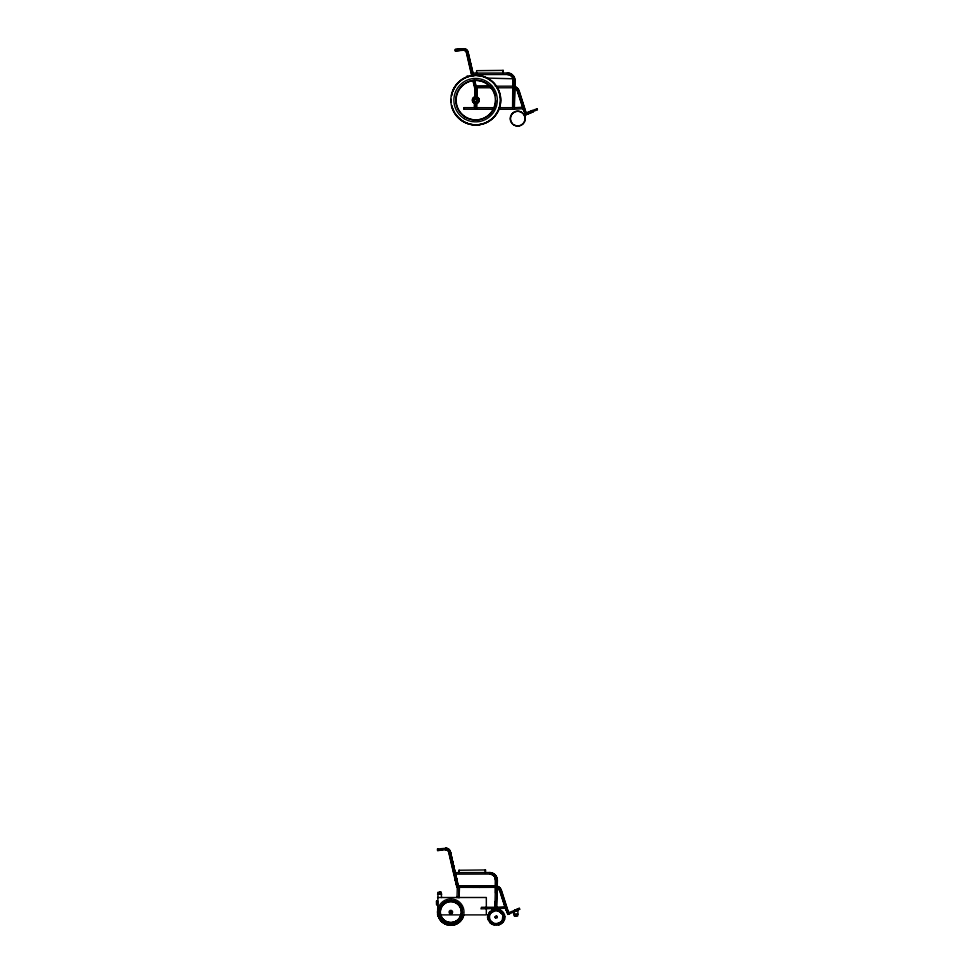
<?xml version="1.0" encoding="UTF-8"?>
<svg xmlns="http://www.w3.org/2000/svg" width="974" height="974" viewBox="0 0 974 974"><rect width="100%" height="100%" fill="white"/><g stroke="black" fill="none" stroke-linecap="round" stroke-linejoin="round"><path stroke-width="1.46" d="M467.398 76.52L467.398 76.264M439.542 894.229L439.566 892.245M466.144 122.882L466.144 123.357M516.037 914.136L516.013 916.12M464.208 109.222L464.257 107.664M474.752 96.962L474.995 87.77L473.181 80.525M474.594 103.281L474.484 107.676L474.582 103.281L475.543 103.451M475.008 87.77L474.788 96.341L476.87 96.389M474.728 107.676L474.825 104.742M475.032 96.962L475.056 95.769M475.093 94.356L475.275 87.77M476.542 73.038L476.615 70.688L503.302 70.384L503.229 72.94M476.335 109.246L476.493 103.317M476.919 87.77L476.566 96.986M476.59 109.246L476.81 103.317M477.187 87.77L476.834 96.986M457.013 897.565L457.293 887.326M458.827 872.607L458.9 870.245L485.588 869.952L485.502 872.497M459.083 872.607L459.156 870.245M458.827 897.614L458.876 895.958M459.192 887.338L458.839 897.492M459.095 897.614L459.144 895.958M459.46 887.338L459.119 897.492M475.227 885.841L475.19 887.363L471.988 885.829M502.961 72.989L503.047 70.384M485.235 872.558L485.32 869.952M512.592 107.676L512.835 78.212M513.054 100.541L513.103 78.212M514.382 107.724L514.917 88.22A5.357 5.345 0 0 1 517.596 91.008L522.381 105.764M494.877 907.244L495.608 880.326A6.1 6.1 0 0 0 489.678 874.068M495.133 907.244L495.291 901.522M495.523 892.951L495.389 877.781M505.956 910.179L499.601 890.565A5.357 5.345 0 0 0 496.935 887.789L496.399 907.281L505.116 906.77L500.466 892.379M496.667 907.281L497.19 887.789A5.357 5.345 0 0 1 499.285 889.53M513.042 87.77L513.152 86.248M513.408 86.248L513.31 87.77L497.093 87.806L496.143 86.284M495.328 887.326L495.413 885.804M487.828 915.158L487.584 917.35L487.84 915.219M489.52 915.536L489.593 918.993M495.133 916.802L495.133 917.435M495.754 916.802L495.742 917.411M497.227 916.485L497.251 917.642M504.666 919.03L504.897 916.838M498.907 109.283L499.479 107.712M437.545 897.529L486.33 897.492L486.33 914.89L437.582 914.89L438.008 892.245L441.173 892.245L441.539 897.529M517.632 915.134L518.034 910.836L514.041 910.836L514.406 916.12L517.632 916.12L517.571 915.134L514.406 915.134L514.053 914.136L518.034 914.136M487.828 915.219L491.712 910.093M489.581 913.636C483.542 931.668 515.295 922.634 499.845 910.763M489.496 915.609L490.166 913.941M495.121 916.875L496.216 915.974L497.385 917.094M495.839 917.52L496.813 917.179M502.316 920.247L502.901 915.195L499.552 911.311M492.552 109.283L493.282 107.712M492.82 109.283L493.562 107.712M488.631 913.235L489.959 911.433M489.557 913.709L494.098 910.191L499.881 910.763M490.141 914.014L491.225 912.565M495.449 917.849L497.264 917.581M501.257 921.623L502.341 920.174M502.499 922.682L504.642 918.969C503.595 923.474 498.578 926.079 494.208 925.008M451.437 912.748L450.852 911.226M492.637 911.481L491.2 912.638L496.07 910.52M501.281 921.55L498.201 923.401M451.449 912.748L450.061 912.528L450.865 911.226M525.704 114.859L532.851 111.949L531.999 110.586L537.027 108.808L537.417 109.709L532.754 111.73M519.312 908.365L514.382 910.386L519.312 908.365L519.702 909.278L514.917 911.299M491.712 910.166C496.886 906.77 504.812 910.605 504.897 916.911M499.881 922.634C496.253 924.886 490.811 923.096 489.605 918.92M498.688 924.898L500.746 924.034M525.327 113.471L532.267 110.586L526.277 113.069M525.315 113.775L523.951 110.549L525.583 114.859L532.851 111.949M507.612 913.028L514.649 910.386M515.136 911.518L507.856 914.416L506.237 910.118L508.014 914.416M476.396 103.39L477.467 103.049A3.299 3.299 0 0 0 478.295 97.875A3.299 3.299 0 0 0 473.084 98.423A3.299 3.299 0 0 0 474.959 103.305A3.299 3.299 0 0 1 474.216 102.964M441.672 850.144L437.557 850.485L437.436 849.011L445.922 848.269A4.213 4.213 0 0 1 450.414 851.86L455.138 872.619L450.426 851.86L448.697 852.262A3.275 3.275 0 0 0 445.788 849.742L445.642 848.269A4.213 4.213 0 0 1 450.171 851.86L456.855 880.484L450.049 851.288L454.882 872.619L489.983 872.546A7.622 7.622 0 0 1 497.397 880.362L497.227 886.157A6.879 6.879 0 0 1 501.452 890.467L508.562 912.638M526.13 113.069L519.191 90.972M507.43 72.977A7.622 7.622 0 0 1 514.844 80.805L514.686 86.601A6.879 6.879 0 0 1 518.911 90.899L525.156 110.281L523.659 110.61L517.316 91.008A5.357 5.345 0 0 0 514.649 88.22L514.114 107.724L522.843 107.213M505.944 910.179L507.43 909.911L509.134 914.002M463.636 48.712L455.418 49.443L455.564 50.94M472.865 73.05L467.885 52.292A4.213 4.213 0 0 0 463.381 48.712L455.15 49.443L455.296 50.916L463.758 50.21A3.275 3.275 0 0 1 466.68 52.693L471.988 75.692M437.57 850.509L446.043 849.778A3.275 3.275 0 0 1 448.527 851.227M455.284 50.916L459.399 50.575M514.077 109.246L523.318 108.698L523.939 110.61M490.786 86.211L475.848 86.248L474.435 80.367M495.267 86.199L513.992 86.162M512.872 107.676L499.199 107.712L498.639 109.283L514.357 109.246M450.049 851.288L456.855 880.484L455.248 874.153L489.934 874.068A6.1 6.1 0 0 1 495.863 880.326M474.679 885.853L496.521 885.804L458.133 885.804L456.709 879.936M495.596 887.326L479.378 887.375L478.417 885.841M495.145 907.244L481.485 907.281L480.925 908.852L505.603 908.267L506.212 910.179M537.027 108.808L537.295 109.709M437.947 893.231L441.173 893.231L441.539 894.229L437.545 894.229M436.583 900.962L437.667 900.926L437.667 904.736L436.583 904.773L436.583 900.962L436.669 904.736M519.702 909.278L519.032 908.365M514.552 910.142L514.856 911.518M491.882 86.272L476.103 86.321L474.825 80.927L472.987 80.879M494.208 107.712L463.989 107.664L463.941 109.222L493.489 109.283M478.697 885.841L458.389 885.89L456.989 879.936M479.646 887.375L456.916 887.326L455.187 880.082M486.866 78.078L513.298 78.784M457.123 880.484L455.515 874.153L457.123 880.484L455.552 880.447L457.183 887.326L455.455 880.082M496.046 910.593L499.552 911.311M496.204 916.035L497.032 916.339M498.262 909.18L500.392 909.935M497.994 910.166L499.881 910.824M497.836 910.775L502.134 913.709M492.089 924.253L494.244 925.069M490.92 87.794L489.715 86.272L491.858 87.295M495.681 918.08L495.145 917.374M491.48 921.806L492.954 922.804M490.993 922.268L492.649 923.425M490.263 922.999L492.138 924.302M450.645 853.954L448.697 852.262L455.284 880.447M490.044 86.272L491.395 87.794L474.642 87.77L472.901 80.525M489.764 86.272L491.115 87.794M472.037 885.829L473.388 887.363M490.348 920.479L491.493 921.806M490.312 923.048L487.925 919.395M489.447 86.272L490.653 87.794M471.733 885.829L472.938 887.363M532.121 110.586L532.729 111.949M514.528 910.386L515.039 911.299M525.023 110.342L526.849 114.433M500.015 890.93L499.857 890.565A5.357 5.345 0 0 0 499.504 889.871M514.114 914.136L514.455 915.134M495.109 877.781L495.596 880.326M496.971 886.157A6.879 6.879 0 0 1 501.196 890.467L507.442 909.85M519.203 90.972L519.166 90.899A6.879 6.879 0 0 0 514.942 86.601L515.112 80.805A7.622 7.622 0 0 0 507.697 72.977L472.597 73.05L467.764 51.732M501.22 890.54L501.196 890.467A6.879 6.879 0 0 0 496.959 886.157L497.13 880.362A7.622 7.622 0 0 0 489.715 872.546M455.248 874.153L456.855 880.484M454.578 876.551L455.223 879.145M473.242 74.584L473.474 75.497M472.987 73.05L468.141 52.292A4.213 4.213 0 0 0 463.624 48.712M454.261 875.261L448.953 852.262A3.275 3.275 0 0 0 448.856 851.897M487.584 917.277L487.937 919.456M437.691 849.011L437.837 850.509M463.49 50.21L463.368 48.712L463.49 50.185A3.275 3.275 0 0 1 466.412 52.693L471.72 75.692L473.194 75.497L472.974 74.584L507.661 74.511A6.1 6.1 0 0 1 511.594 76.106M445.642 848.269L445.775 849.778M515.599 915.134L515.599 916.12M515.209 915.134L515.209 916.12M514.881 915.134L514.881 916.12M514.625 915.134L514.625 916.12M457.037 896.53L457.037 897.492M440.966 892.245L440.966 893.231M440.711 892.245L440.711 893.231M440.37 892.245L440.37 893.231M439.98 892.245L439.98 893.231M460.665 918.044A11.578 11.578 0 0 1 456.319 922.171M463.514 915.755A13.198 13.198 0 0 1 448.21 924.935A13.198 13.198 0 0 0 463.478 915.755M458.815 920.406A11.578 11.578 0 0 1 456.368 922.183M460.921 915A10.556 10.556 0 0 1 440.528 914.452M472.731 100.919A3.299 3.299 0 0 1 474.898 97.023A3.299 3.299 0 0 1 478.964 98.837A3.299 3.299 0 0 1 477.516 103.049L475.495 103.451A3.299 3.299 0 0 1 472.512 98.934A3.299 3.299 0 0 1 477.771 97.68A3.299 3.299 0 0 1 477.15 103.049M473.547 102.416A3.299 3.299 0 0 1 473.035 101.722M512.19 76.727A6.1 6.1 0 0 1 513.578 80.757M507.393 74.511A6.1 6.1 0 0 1 513.322 80.757M512.482 123.735A7.427 7.427 0 0 1 515.526 111.584A7.427 7.427 0 0 1 525.242 119.461A7.427 7.427 0 0 1 513.992 124.952M476.578 75.388A24.764 24.764 0 0 1 497.349 112.546A24.764 24.764 0 0 1 454.809 113.069A24.764 24.764 0 0 0 497.349 112.546A24.764 24.764 0 0 0 476.59 75.388M451.157 99.482A24.764 24.764 0 0 0 451.218 102.075A24.764 24.764 0 0 1 451.181 99.482M495.754 100.675A19.809 19.809 0 0 1 470.308 119.145A19.809 19.809 0 0 1 459.058 89.791A19.809 19.809 0 0 1 490.324 86.516M491.98 88.512A19.809 19.809 0 0 1 495.218 95.537M496.923 887.789A5.357 5.345 0 0 1 499.601 890.565M465.816 123.272L465.84 122.614L465.816 123.272M467.07 76.252L467.057 77.007L467.07 76.252M473.997 99.677C475.848 106.032 479.013 95.367 473.997 99.677M451.668 913.649L450.779 913.868A1.753 1.753 0 0 1 449.197 911.457A1.753 1.753 0 0 1 451.997 910.787A1.753 1.753 0 0 1 451.668 913.649M441.526 894.229L441.173 893.231L441.466 894.229M446.055 849.742L445.909 848.269L446.043 849.778M437.655 911.652A13.198 13.198 0 0 0 447.103 924.655A13.198 13.198 0 0 1 437.618 911.64M444.765 921.976A11.578 11.578 0 0 0 462.394 912.419A11.578 11.578 0 0 0 445.325 901.936A11.578 11.578 0 0 0 444.765 921.976M462.394 912.419A11.578 11.578 0 0 0 445.301 901.924A11.578 11.578 0 0 0 444.789 921.976A11.578 11.578 0 0 0 462.419 912.419M443.913 923.352A13.198 13.198 0 0 0 464.014 912.455A13.198 13.198 0 0 0 444.521 900.5A13.198 13.198 0 0 0 443.913 923.352M445.325 921.112A10.556 10.556 0 0 0 461.396 912.394A10.556 10.556 0 0 0 445.812 902.825A10.556 10.556 0 0 0 445.301 921.112A10.556 10.556 0 0 0 461.384 912.382A10.556 10.556 0 0 0 445.8 902.825A10.556 10.556 0 0 0 445.325 921.112M513.736 124.952A7.427 7.427 0 0 0 525.035 118.816A7.427 7.427 0 0 0 514.077 112.095A7.427 7.427 0 0 0 513.736 124.952M464.233 118.658A21.72 21.72 0 0 0 497.3 100.724A21.72 21.72 0 0 0 465.231 81.061A21.72 21.72 0 0 0 464.233 118.658M474.703 101.552A1.644 1.644 0 0 0 477.223 100.188A1.644 1.644 0 0 0 474.788 98.703A1.644 1.644 0 0 0 474.703 101.552M451.826 105.922A24.764 24.764 0 0 0 454.14 111.961A24.764 24.764 0 0 1 451.851 105.922M452.167 93.102A24.764 24.764 0 0 0 451.559 95.622A24.764 24.764 0 0 1 452.192 93.102M475.288 75.388A24.764 24.764 0 0 0 452.569 91.873A24.764 24.764 0 0 1 475.3 75.388M462.638 121.263A24.764 24.764 0 0 0 500.344 100.809A24.764 24.764 0 0 0 463.782 78.383A24.764 24.764 0 0 0 462.638 121.263M465.207 117.038A19.809 19.809 0 0 0 495.376 100.675A19.809 19.809 0 0 0 466.132 82.729A19.809 19.809 0 0 0 465.207 117.038"/></g></svg>
